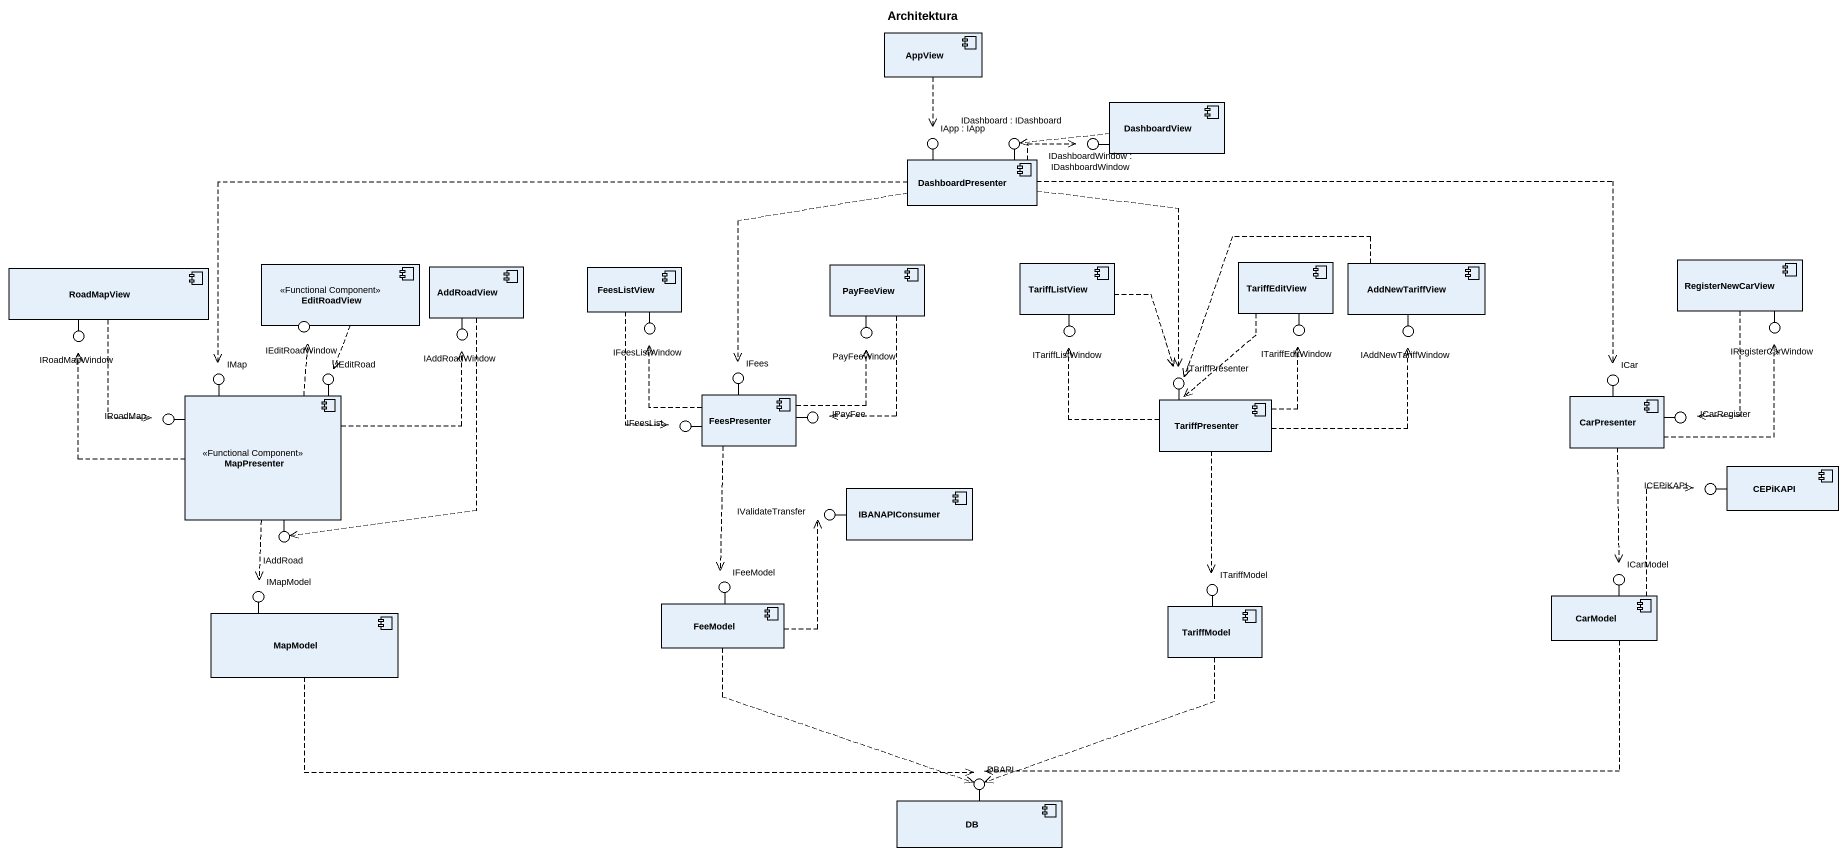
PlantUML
@startuml
title Architektura
component AppView
component DashboardView
() "IApp : IApp" as IApp
() "IDashboard : IDashboard" as IDashboard
() "IDashboardWindow : IDashboardWindow" as IDashboardWindow
component DashboardPresenter
component RoadMapView
component EditRoadView <<Functional Component>>
component AddRoadView
component FeesListView
component PayFeeView
component TariffListView
component TariffEditView
component AddNewTariffView
component RegisterNewCarView
() IRoadMapWindow
() IEditRoadWindow
() IAddRoadWindow
() IFeesListWindow
() PayFeeWindow
() ITariffListWindow
() ITariffEditWindow
() IAddNewTariffWindow
() IRegisterCarWindow
() IMap
() IEditRoad
() IFees
() ITariffPresenter
() ICar
() IRoadMap
component MapPresenter <<Functional Component>>
() IFeesList
component FeesPresenter
() IPayFee
component TariffPresenter
component CarPresenter
() ICarRegister
component IBANAPIConsumer
() ICEPiKAPI
component CEPiKAPI
() IAddRoad
() IValidateTransfer
() IFeeModel
() ITariffModel
() ICarModel
component MapModel
() IMapModel
component FeeModel
component TariffModel
component CarModel
() DBAPI
component DB
DashboardPresenter -up- IApp
DashboardPresenter -up- IDashboard
DashboardView -left- IDashboardWindow
RoadMapView -- IRoadMapWindow
EditRoadView -- IEditRoadWindow
AddRoadView -- IAddRoadWindow
FeesListView -- IFeesListWindow
PayFeeView -- PayFeeWindow
TariffListView -- ITariffListWindow
TariffEditView -- ITariffEditWindow
AddNewTariffView -- IAddNewTariffWindow
RegisterNewCarView -- IRegisterCarWindow
MapPresenter -up- IMap
MapPresenter -up- IEditRoad
FeesPresenter -up- IFees
TariffPresenter -up- ITariffPresenter
CarPresenter -up- ICar
MapPresenter -left- IRoadMap
FeesPresenter -left- IFeesList
FeesPresenter -right- IPayFee
CarPresenter -right- ICarRegister
CEPiKAPI -left- ICEPiKAPI
MapPresenter -- IAddRoad
IBANAPIConsumer -left- IValidateTransfer
FeeModel -up- IFeeModel
TariffModel -up- ITariffModel
CarModel -up- ICarModel
MapModel -up- IMapModel
DB -up- DBAPI
AppView ..> IApp
DashboardView .left.> IDashboard
DashboardPresenter .right.> IDashboardWindow
DashboardPresenter .left.> IMap
DashboardPresenter ..> IFees
DashboardPresenter ..> ITariffPresenter
DashboardPresenter .right.> ICar
RoadMapView ..> IRoadMap
EditRoadView ..> IEditRoad
AddRoadView ..> IAddRoad
FeesListView ..> IFeesList
PayFeeView ..> IPayFee
TariffListView ..> ITariffPresenter
TariffEditView ..> ITariffPresenter
AddNewTariffView .left.> ITariffPresenter
RegisterNewCarView ..> ICarRegister
MapPresenter .up.> IRoadMapWindow
MapPresenter .up.> IEditRoadWindow
MapPresenter .up.> IAddRoadWindow
MapPresenter ..> IMapModel
FeesPresenter .up.> IFeesListWindow
FeesPresenter .up.> PayFeeWindow
FeesPresenter ..> IFeeModel
TariffPresenter .up.> ITariffListWindow
TariffPresenter .up.> ITariffEditWindow
TariffPresenter .right.> IAddNewTariffWindow
TariffPresenter ..> ITariffModel
CarPresenter .right.> IRegisterCarWindow
CarPresenter ..> ICarModel
MapModel .right.> DBAPI
FeeModel .up.> IValidateTransfer
FeeModel ..> DBAPI
TariffModel ..> DBAPI
CarModel .up.> ICEPiKAPI
CarModel .left.> DBAPI
@enduml
